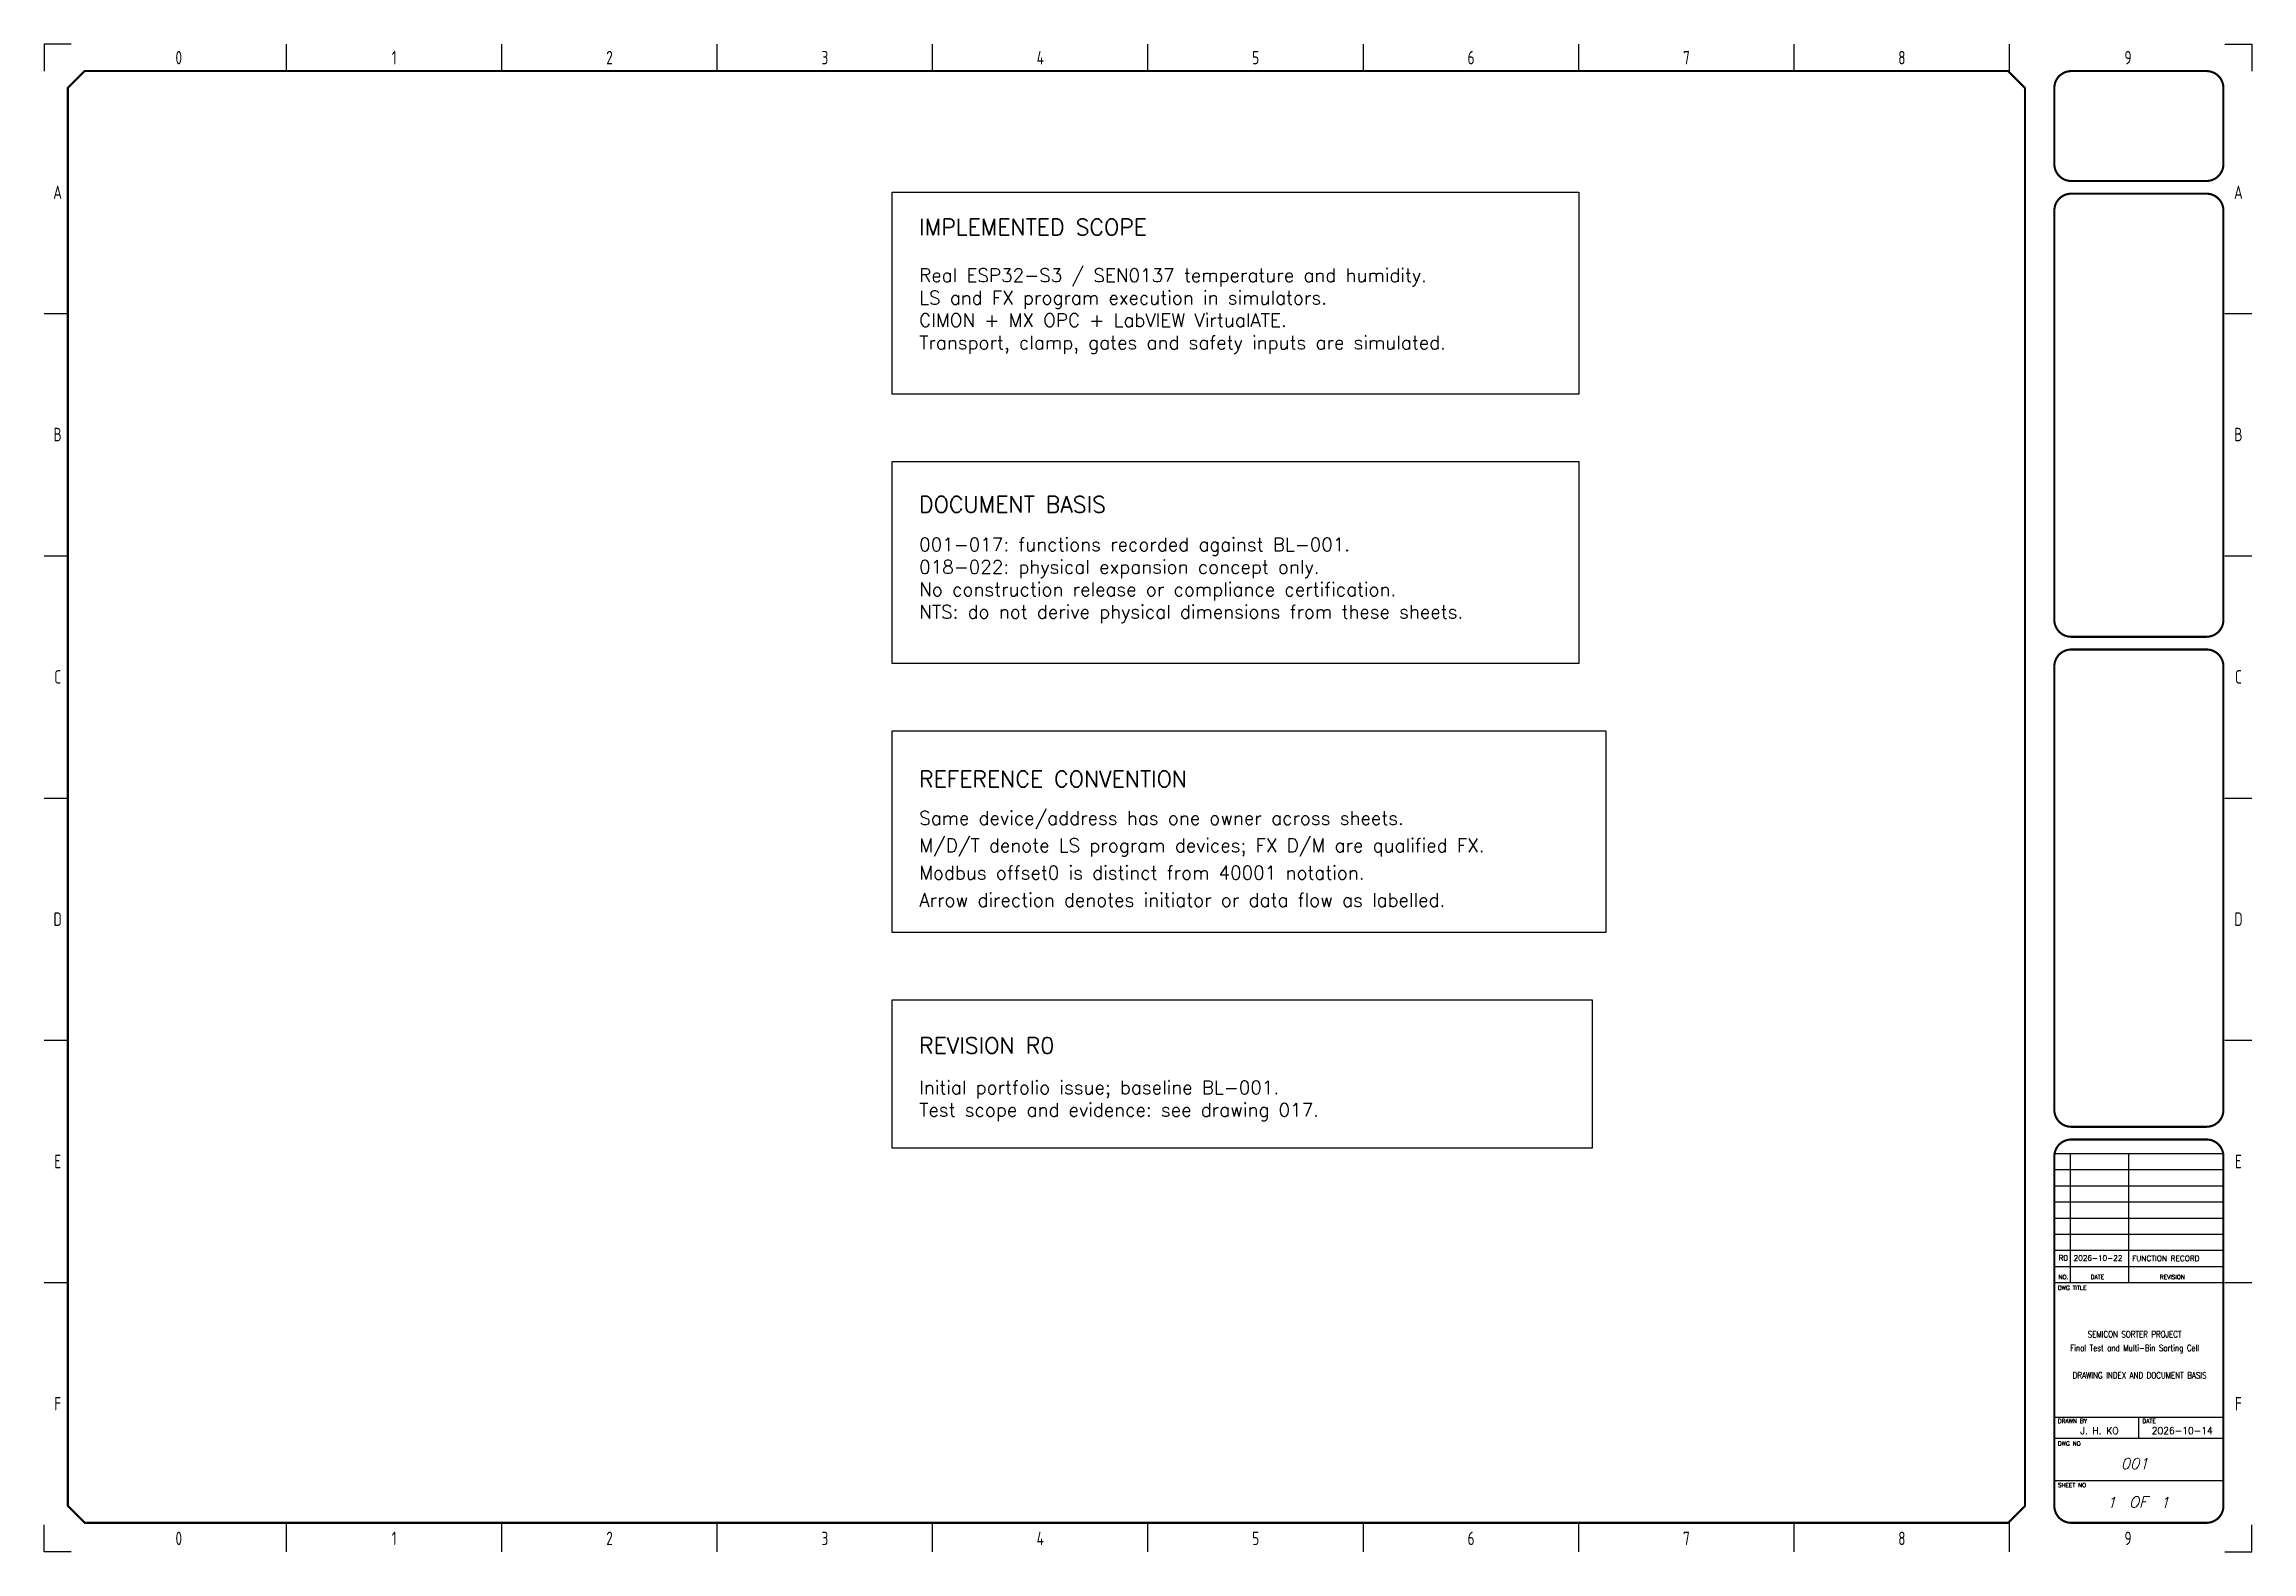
# Model space of a CAD drawing. Extents: x 5 to 415, y 5 to 285.
import ezdxf
from ezdxf.enums import TextEntityAlignment as Align

# ---------------------------------------------------------------- set-up
doc = ezdxf.new("R2010")
doc.units = 0
doc.header["$LTSCALE"] = 10
for name, color, linetype in [('SYMS', 7, 'Continuous'), ('TEXT', 7, 'Continuous'), ('TITLE', 7, 'Continuous'), ('Title blocks', 7, 'Continuous')]:
    doc.layers.add(name, color=color, linetype=linetype)
doc.styles.add('ISO8', font='ISO8.shx', dxfattribs={"width": 0.8})
doc.styles.add('ITALIC', font='ITALIC')
doc.styles.add('ROMANS', font='romans')

# ---------------------------------------------------------------- blocks, each defined once
blk = doc.blocks.new('Title_blocks_A3')
at = {"layer": 'TITLE'}
for p, q in [((372.89, 276.86), (372.89, 259.33)), ((378.33, 79), (409.73, 79)), ((381.28, 79), (381.28, 55)), ((392.12, 79), (392.12, 55)), ((378.33, 76), (409.73, 76)), ((378.32, 73), (409.73, 73)), ((378.32, 70), (409.73, 70)), ((378.32, 67), (409.73, 67)), ((378.32, 64), (409.73, 64)), ((378.32, 61), (409.72, 61)), ((378.32, 58), (409.72, 58)), ((378.32, 55), (409.72, 55)), ((372.89, 13.53), (372.89, 37.81)), ((378.32, 30.02), (409.72, 30.02)), ((394.02, 26.1), (394.02, 30.02)), ((378.32, 26.1), (409.72, 26.1)), ((378.32, 18.24), (409.72, 18.24))]:
    blk.add_line(p, q, dxfattribs=at)
at = {"layer": 'TITLE', "const_width": 0.392}
blk.add_lwpolyline([(372.89, 13.53), (372.89, 276.86), (369.75, 280), (12.53, 280), (9.39, 276.86), (9.39, 13.53), (12.53, 10.39), (369.75, 10.39)], close=True, dxfattribs=at)
for points in [[(381.46, 280, 0.414214), (378.32, 276.86, 0.414214)], [(409.72, 276.86, 0.414214), (406.58, 280, 0.414214)], [(378.32, 262.73, 0.414214), (381.46, 259.59, 0.414214)], [(406.58, 259.59, 0.414214), (409.72, 262.73, 0.414214)], [(381.46, 257.23, 0.414214), (378.32, 254.09, 0.414214)], [(409.72, 254.09, 0.414214), (406.58, 257.23, 0.414214)], [(378.32, 178.08, 0.414214), (381.46, 174.94, 0.414214)], [(406.58, 174.94, 0.414214), (409.72, 178.08, 0.414214)], [(381.46, 172.58, 0.414214), (378.32, 169.44, 0.414214)], [(409.72, 169.44, 0.414214), (406.58, 172.58, 0.414214)], [(378.32, 87.08, 0.414214), (381.46, 83.94, 0.414214)], [(406.58, 83.94, 0.414214), (409.72, 87.08, 0.414214)], [(381.46, 81.58, 0.414214), (378.32, 78.44, 0.414214)], [(409.72, 78.44, 0.414214), (406.58, 81.58, 0.414214)], [(378.32, 13.53, 0.414214), (381.46, 10.39, 0.414214)], [(406.58, 10.39, 0.414214), (409.72, 13.53, 0.414214)]]:
    blk.add_lwpolyline(points, format="xyb", dxfattribs=at)
for points in [[(406.58, 280), (381.46, 280)], [(378.32, 276.86), (378.32, 262.73)], [(409.72, 276.86), (409.72, 262.73)], [(406.58, 259.59), (381.46, 259.59)], [(378.32, 254.09), (378.32, 178.08)], [(406.58, 257.23), (381.46, 257.23)], [(409.72, 254.09), (409.72, 178.08)], [(381.46, 174.94), (406.58, 174.94)], [(381.46, 172.58), (406.58, 172.58)], [(381.46, 83.94), (406.58, 83.94)], [(378.32, 78.44), (378.32, 13.53)], [(381.46, 81.58), (406.58, 81.58)], [(409.72, 78.44), (409.72, 13.53)], [(381.46, 10.39), (406.58, 10.39)]]:
    blk.add_lwpolyline(points, dxfattribs=at)
at = {"layer": 'TITLE', "color": 7, "const_width": 0.392}
for points in [[(378.32, 169.44), (378.32, 87.08)], [(409.72, 169.44), (409.72, 87.08)]]:
    blk.add_lwpolyline(points, dxfattribs=at)
at = {"layer": 'Title blocks', "color": 7}
for p, q in [((50, 280), (50, 285)), ((90, 280), (90, 285)), ((130, 280), (130, 285)), ((170, 280), (170, 285)), ((250, 280), (250, 285)), ((290, 280), (290, 285)), ((330, 280), (330, 285)), ((370, 280), (370, 285)), ((5, 235), (9.39, 235)), ((410, 235), (415, 235)), ((5, 190), (9.39, 190)), ((410, 190), (415, 190)), ((5, 100), (9.39, 100)), ((410, 100), (415, 100)), ((5, 55), (9.39, 55)), ((410, 55), (415, 55)), ((50, 5), (50, 10.39)), ((90, 5), (90, 10.39)), ((130, 5), (130, 10.39)), ((170, 5), (170, 10.39)), ((250, 5), (250, 10.39)), ((290, 5), (290, 10.39)), ((330, 5), (330, 10.39)), ((370, 5), (370, 10.64))]:
    blk.add_line(p, q, dxfattribs=at)
at = {"layer": 'Title blocks', "color": 2}
for p, q in [((210, 280), (210, 285)), ((5, 145), (9.39, 145)), ((410, 145), (415, 145)), ((210, 5), (210, 10.39))]:
    blk.add_line(p, q, dxfattribs=at)
at = {"layer": 'Title blocks'}
for points in [[(10, 285), (5, 285), (5, 280)], [(410, 285), (415, 285), (415, 280)], [(10, 5), (5, 5), (5, 10)], [(410, 5), (415, 5), (415, 10)]]:
    blk.add_lwpolyline(points, dxfattribs=at)
at = {"layer": 'TITLE', "color": 1, "style": 'ROMANS'}
for s, p in [('DWG TITLE', (378.97, 53.64)), ('DRAWN BY', (378.97, 28.91)), ('DATE', (394.67, 28.91)), ('DWG NO', (378.97, 24.72)), ('SHEET NO', (378.97, 17))]:
    blk.add_text(s, height=0.785, dxfattribs=at).set_placement(p)
at = {"layer": 'TITLE', "color": 1}
for s, height, style, p in [('NO.', 0.785, 'ROMANS', (380.02, 56.04)), ('DATE', 0.785, 'ROMANS', (386.32, 56.04)), ('REVISION', 0.785, 'ROMANS', (400.23, 56.04)), ('OF', 2, 'ITALIC', (393.89, 14.25))]:
    blk.add_text(s, height=height, dxfattribs=dict(at, style=style)).set_placement(p, align=Align.MIDDLE)
at = {"layer": 'TITLE', "color": 1, "style": 'ROMANS', "width": 0.8}
for tag, p in [('TITLE#1', (393.23, 44.81)), ('TITLE#2', (393.23, 42.27)), ('TITLE#3', (393.23, 39.73)), ('TITLE#4', (393.23, 37.18))]:
    blk.add_attdef(tag, text='', height=1.2, dxfattribs=at).set_placement(p, align=Align.CENTER)
at = {"layer": 'TITLE', "color": 1}
for tag, p, height, style in [('DRAWNBY', (383.14, 26.88), 1.25, 'ROMANS'), ('DATE', (396.4, 26.88), 1.25, 'ROMANS'), ('SHTS', (397.95, 13.15), 2, 'ITALIC')]:
    blk.add_attdef(tag, p, '', height=height, dxfattribs=dict(at, style=style))
at = {"layer": 'TITLE', "color": 1, "style": 'ITALIC'}
blk.add_attdef('DWG#', text='', height=2, dxfattribs=at).set_placement((393.23, 20.38), align=Align.CENTER)
blk.add_attdef('SH#', text='', height=2, dxfattribs=at).set_placement((389.77, 13.15), align=Align.RIGHT)
at = {"layer": 'TITLE', "color": 7, "flags": 9}
blk.add_attdef('WD_TB', (381.46, 10.39), '', height=1.57, dxfattribs=at)
at = {"layer": 'Title blocks', "style": 'ISO8', "width": 0.8}
for s, p in [('0', (30, 282.5)), ('1', (70, 282.5)), ('2', (110, 282.5)), ('3', (150, 282.5)), ('4', (190, 282.5)), ('5', (230, 282.5)), ('6', (270, 282.5)), ('7', (310, 282.5)), ('8', (350, 282.5)), ('9', (392, 282.5)), ('A', (7.5, 257.5)), ('A', (412.5, 257.5)), ('B', (7.5, 212.5)), ('B', (412.5, 212.5)), ('C', (7.5, 167.5)), ('C', (412.5, 167.5)), ('D', (7.5, 122.5)), ('D', (412.5, 122.5)), ('E', (7.5, 77.5)), ('E', (412.5, 77.5)), ('F', (7.5, 32.5)), ('F', (412.5, 32.5)), ('0', (30, 7.5)), ('1', (70, 7.5)), ('2', (110, 7.5)), ('3', (150, 7.5)), ('4', (190, 7.5)), ('5', (230, 7.5)), ('6', (270, 7.5)), ('7', (310, 7.5)), ('8', (350, 7.5)), ('9', (392, 7.5))]:
    blk.add_text(s, height=2.5, dxfattribs=at).set_placement(p, align=Align.MIDDLE)

msp = doc.modelspace()

# ---------------------------------------------------------------- linework, layer by layer
for points in [[(162.5, 257.5), (290, 257.5), (290, 220), (162.5, 220)], [(162.5, 207.5), (290, 207.5), (290, 170), (162.5, 170)], [(162.5, 157.5), (295, 157.5), (295, 120), (162.5, 120)], [(162.5, 107.5), (292.5, 107.5), (292.5, 80), (162.5, 80)]]:
    msp.add_lwpolyline(points, close=True)

# ---------------------------------------------------------------- block references
at = {"layer": 'SYMS'}
ref = msp.add_blockref('Title_blocks_A3', (0, 0), dxfattribs=at)
ref.add_attrib('TITLE#1', 'SEMICON SORTER PROJECT', dxfattribs={"layer": 'TITLE', "color": 1, "height": 1.2, "style": 'ROMANS', "width": 0.8}).set_placement((393.23, 44.81), align=Align.CENTER)
ref.add_attrib('DATE', '2026-10-14', (396.4, 26.88), dxfattribs={"layer": 'TITLE', "color": 1, "height": 1.25, "style": 'ROMANS'})
ref.add_attrib('DRAWNBY', 'J. H. KO', (383.14, 26.88), dxfattribs={"layer": 'TITLE', "color": 1, "height": 1.25, "style": 'ROMANS'})
ref.add_attrib('SH#', '1', dxfattribs={"layer": 'TITLE', "color": 1, "height": 2, "style": 'ITALIC'}).set_placement((389.77, 13.15), align=Align.RIGHT)
ref.add_attrib('TITLE#2', 'Final Test and Multi-Bin Sorting Cell', dxfattribs={"layer": 'TITLE', "color": 1, "height": 1.2, "style": 'ROMANS', "width": 0.8}).set_placement((393.23, 42.27), align=Align.CENTER)
ref.add_attrib('TITLE#4', 'DRAWING INDEX AND DOCUMENT BASIS', dxfattribs={"layer": 'TITLE', "color": 1, "height": 1.2, "style": 'ROMANS', "width": 0.8}).set_placement((394.16, 37.18), align=Align.CENTER)
ref.add_attrib('DWG#', '001', dxfattribs={"layer": 'TITLE', "color": 1, "height": 2, "style": 'ITALIC'}).set_placement((393.23, 20.38), align=Align.CENTER)
ref.add_attrib('SHTS', '1', (397.95, 13.15), dxfattribs={"layer": 'TITLE', "color": 1, "height": 2, "style": 'ITALIC'})

# ---------------------------------------------------------------- texts
at = {"attachment_point": 1}
for s, insert, char_height, width in [('{\\Fromans|c0;Real ESP32-S3 / SEN0137 temperature and humidity.\\PLS and FX program execution in simulators.\\PCIMON + MX OPC + LabVIEW VirtualATE.\\PTransport, clamp, gates and safety inputs are simulated.}', (167.5, 243.33), 2.5, 135.625), ('{\\Fromans|c0;001-017: functions recorded against BL-001.\\P018-022: physical expansion concept only.\\PNo construction release or compliance certification.\\PNTS: do not derive physical dimensions from these sheets.}', (167.5, 193.33), 2.5, 136.9375), ('{\\Fromans|c0;Initial portfolio issue; baseline BL-001.\\PTest scope and evidence: see drawing 017.}', (167.5, 92.5), 2.5, 124.25), ('{\\Fromans|c129;2026-10-22}', (381.89, 60.06), 1, 22.575), ('{\\Fromans|c0;FUNCTION RECORD}', (392.77, 60), 1, 22.575)]:
    msp.add_mtext(s, dxfattribs=dict(at, insert=insert, char_height=char_height, width=width))
at = {"insert": (379.1, 60.09), "char_height": 1, "attachment_point": 1}
msp.add_mtext_dynamic_manual_height_columns('{\\Fromans|c129;R0}', width=2.5, gutter_width=12.5, heights=[0], dxfattribs=at)
at = {"layer": 'TEXT', "style": 'ROMANS'}
for s, height, p in [('IMPLEMENTED SCOPE', 3, (167.5, 249.53)), ('DOCUMENT BASIS', 3, (167.5, 198.03)), ('REFERENCE CONVENTION', 3, (167.5, 147.03)), ('Same device/address has one owner across sheets.', 2.5, (167.5, 140.03)), ('M/D/T denote LS program devices; FX D/M are qualified FX.', 2.5, (167.5, 134.96)), ('Modbus offset0 is distinct from 40001 notation.', 2.5, (167.5, 129.88)), ('Arrow direction denotes initiator or data flow as labelled.', 2.5, (167.5, 124.81)), ('REVISION R0', 3, (167.5, 97.53))]:
    msp.add_text(s, height=height, dxfattribs=at).set_placement(p)

doc.saveas('drawing.dxf')
